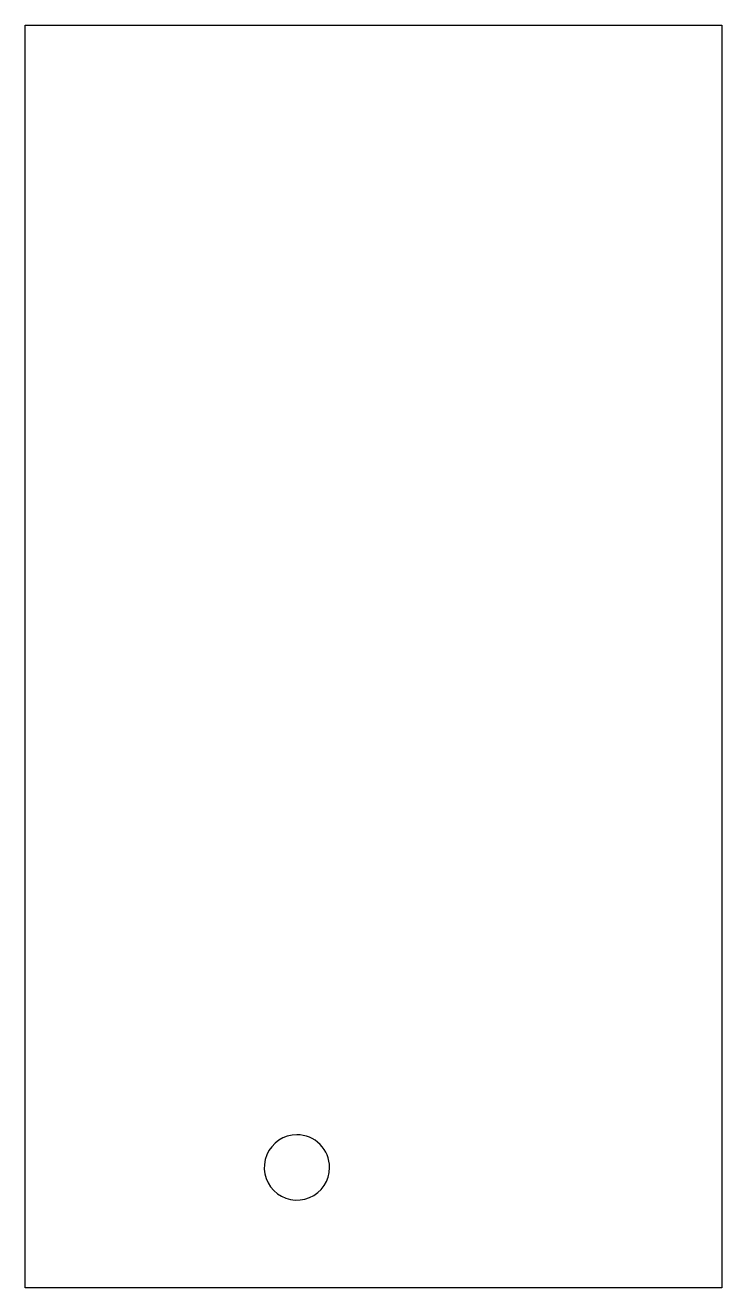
# Model space of a CAD drawing. Header units: millimetres. Extents: x 55 to 215, y 109 to 399.
import ezdxf

# ---------------------------------------------------------------- set-up
doc = ezdxf.new("R2010")
doc.units = ezdxf.units.MM
doc.layers.get('0').update_dxf_attribs({"linetype": 'CONTINUOUS'})

msp = doc.modelspace()

# ---------------------------------------------------------------- linework, layer by layer
at = {"color": 5}
for p, q in [((54.93561, 398.614867), (214.81162, 398.614867)), ((54.93561, 108.614867), (54.93561, 398.614867)), ((214.81162, 398.614867), (214.81162, 108.614867)), ((214.81162, 108.614867), (54.93561, 108.614867))]:
    msp.add_line(p, q, dxfattribs=at)
at = {"color": 3}
msp.add_line((117.29029, 143.74516), (117.29029, 143.74516), dxfattribs=at)
for points in [[(117.29029, 143.74516), (114.256823, 143.74516), (111.522051, 141.917844), (110.361194, 139.115286)], [(122.593591, 141.548461), (121.187068, 142.954984), (119.279414, 143.74516), (117.29029, 143.74516)], [(124.79029, 136.24516), (124.79029, 138.234284), (124.000114, 140.141938), (122.593591, 141.548461)], [(110.361194, 139.115286), (109.200336, 136.312728), (109.842004, 133.086844), (111.986989, 130.941859)], [(120.160416, 129.316064), (122.962974, 130.476921), (124.79029, 133.211693), (124.79029, 136.24516)], [(111.986989, 130.941859), (114.131974, 128.796874), (117.357858, 128.155206), (120.160416, 129.316064)]]:
    msp.add_open_spline(points, degree=3, dxfattribs=at)

doc.saveas('drawing.dxf')
